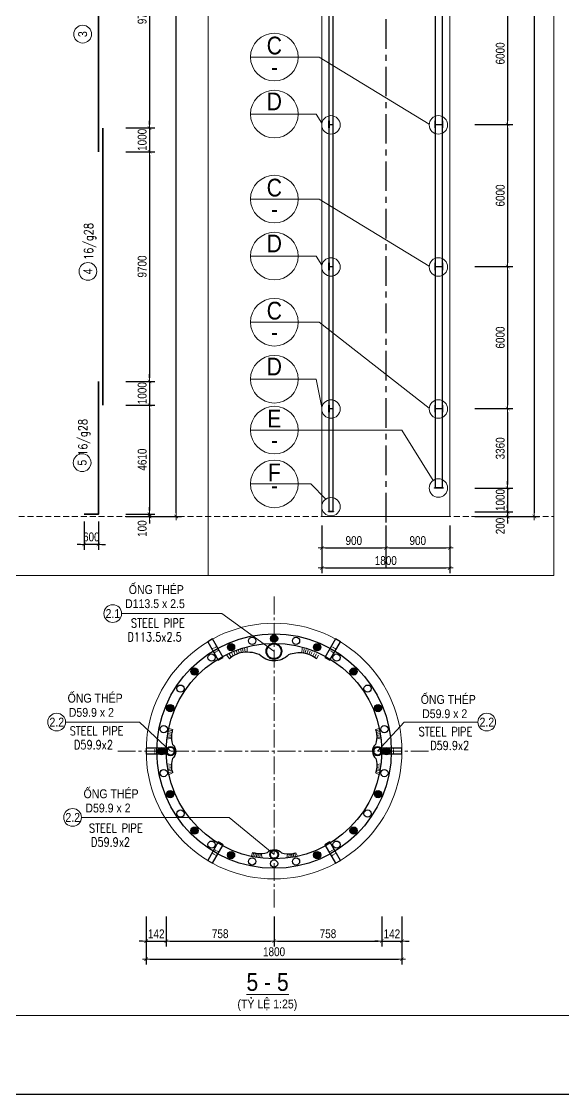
# Model space of a CAD drawing. Header units: millimetres. Extents: x -2123450 to -961021, y -260876 to 649159.
# Drawn here: x -2069606 to -2046718, y 428539 to 473859 of the extents above; entities that cross this region are included whole.
import ezdxf
from ezdxf.enums import TextEntityAlignment as Align

# ---------------------------------------------------------------- set-up
doc = ezdxf.new("R2010")
doc.units = ezdxf.units.MM
doc.header["$LTSCALE"] = 1000
doc.header["$MEASUREMENT"] = 0
doc.header["$PDMODE"] = 66
for name, pattern in [('CENTER', [2, 1.25, -0.25, 0.25, -0.25]), ('CENTER2', [1.125, 0.75, -0.125, 0.125, -0.125]), ('HIDDEN', [0.375, 0.25, -0.125])]:
    doc.linetypes.add(name, pattern=pattern)
doc.layers.get('0').update_dxf_attribs({"linetype": 'CONTINUOUS'})
doc.layers.get('DEFPOINTS').update_dxf_attribs({"linetype": 'CONTINUOUS'})
for name, color, linetype in [('01AXIS', 5, 'CENTER'), ('03BORER', 3, 'CONTINUOUS'), ('05STEEL', 4, 'CONTINUOUS'), ('KCS_BORDER', 3, 'CONTINUOUS'), ('NDC_S_REBAR DES.', 2, 'CONTINUOUS'), ('TEXT', 7, 'CONTINUOUS')]:
    doc.layers.add(name, color=color, linetype=linetype)
for name, color, linetype, lineweight in [('NDC_S_AXIS', 5, 'CENTER2', 15), ('NDC_S_CONTINUOUS', 3, 'CONTINUOUS', 20), ('NDC_S_DIM', 1, 'CONTINUOUS', 9), ('NDC_S_FOUNDATION NAME', 7, 'CONTINUOUS', 20), ('NDC_S_HATCH MATERIAL', 8, 'CONTINUOUS', 13), ('NDC_S_LEADER', 1, 'CONTINUOUS', 9), ('NDC_S_REBAR', 4, 'CONTINUOUS', 35), ('NDC_S_REBAR NO.', 7, 'CONTINUOUS', 20), ('NDC_S_REBAR NO. BOX', 1, 'CONTINUOUS', 9), ('NDC_S_REBAR SECTION', 6, 'CONTINUOUS', 25), ('NDC_S_STIRRUP', 2, 'CONTINUOUS', 25), ('NDC_S_VN TITLE', 6, 'CONTINUOUS', 9)]:
    doc.layers.add(name, color=color, linetype=linetype, lineweight=lineweight)
doc.styles.add('NDC_ARIAL', font='arial.ttf', dxfattribs={"width": 0.8})
doc.styles.add('NDC_ROMANS', font='romans.shx', dxfattribs={"width": 0.8, "bigfont": 'vns.shx'})
doc.styles.get("Standard").update_dxf_attribs({"font": 'romans.shx', "bigfont": 'vns.shx'})
doc.dimstyles.new('NDC_1-150', dxfattribs={"dimscale": 150, "dimtxt": 2.5, "dimasz": 1, "dimexe": 1.5, "dimexo": 0, "dimgap": 0.8, "dimtad": 1, "dimdec": 0, "dimdsep": 46, "dimtxsty": 'NDC_ARIAL', "dimblk": 'DIMMARK', "dimcen": 49999.938995, "dimdle": 1.5, "dimclrd": 1, "dimclre": 1, "dimclrt": 3, "dimadec": 0, "dimazin": 0, "dimtfac": 1, "dimtdec": 0, "dimtix": 1, "dimtmove": 2, "dimatfit": 3, "dimfxl": 1, "dimarcsym": 0})
doc.dimstyles.new('NDC_1-150(25)', dxfattribs={"dimscale": 150, "dimtxt": 2.5, "dimasz": 1, "dimexe": 1.5, "dimexo": 0, "dimgap": 0.8, "dimtad": 1, "dimdec": 0, "dimlfac": 0.166667, "dimdsep": 46, "dimtxsty": 'NDC_ARIAL', "dimblk": 'DIMMARK', "dimcen": 49999.938995, "dimdle": 1.5, "dimclrd": 1, "dimclre": 1, "dimclrt": 3, "dimadec": 0, "dimazin": 0, "dimtfac": 1, "dimtdec": 0, "dimtix": 1, "dimtmove": 2, "dimatfit": 3, "dimfxl": 1, "dimarcsym": 0})

# ---------------------------------------------------------------- blocks, each defined once
blk = doc.blocks.new('*U156')
at = {"layer": 'NDC_S_CONTINUOUS'}
blk.add_circle((0, 0), 5400, dxfattribs=at)
at = {"layer": 'NDC_S_STIRRUP'}
blk.add_circle((0, 0), 4950, dxfattribs=at)
blk.add_circle((0, 0), 4950, dxfattribs=at)
blk = doc.blocks.new('DIMMARK')
at = {"layer": 'NDC_S_DIM', "color": 1}
blk.add_line((-1.5, 0), (1, 0), dxfattribs=at)
at = {"layer": 'NDC_S_DIM', "color": 2, "const_width": 0.15}
blk.add_lwpolyline([(-0.5, -0.5), (0.5, 0.5)], dxfattribs=at)
blk = doc.blocks.new('*D1468')
at = {"layer": 'DEFPOINTS', "color": 0, "transparency": 16777216}
for p in [(-2064340, 436061), (-2063490, 436061), (-2063490, 435019)]:
    blk.add_point(p, dxfattribs=at)
at = {"layer": 'NDC_S_DIM', "color": 1, "lineweight": -2, "transparency": 16777216}
for p, q in [((-2064340, 436061), (-2064340, 434794)), ((-2063490, 436061), (-2063490, 434794)), ((-2064490, 435019), (-2064640, 435019)), ((-2064340, 435019), (-2063490, 435019)), ((-2063340, 435019), (-2063190, 435019))]:
    blk.add_line(p, q, dxfattribs=at)
at = {"layer": 'NDC_S_DIM', "color": 1, "lineweight": -2, "transparency": 16777216, "xscale": 150, "yscale": 150, "zscale": 150}
blk.add_blockref('DIMMARK', (-2064340, 435019), dxfattribs=at)
at = {"layer": 'NDC_S_DIM', "color": 1, "lineweight": -2, "transparency": 16777216, "xscale": 150, "yscale": 150, "zscale": 150, "rotation": 180}
blk.add_blockref('DIMMARK', (-2063490, 435019), dxfattribs=at)
at = {"layer": 'NDC_S_DIM', "color": 3, "transparency": 16777216, "insert": (-2063915, 435327), "char_height": 375, "attachment_point": 5, "style": 'NDC_ARIAL'}
blk.add_mtext('142', dxfattribs=at)
blk = doc.blocks.new('*D1469')
at = {"layer": 'DEFPOINTS', "color": 0, "transparency": 16777216}
for p in [(-2063490, 436061), (-2058940, 436061), (-2058940, 435019)]:
    blk.add_point(p, dxfattribs=at)
at = {"layer": 'NDC_S_DIM', "color": 1, "lineweight": -2, "transparency": 16777216}
for p, q in [((-2063490, 436061), (-2063490, 434794)), ((-2058940, 436061), (-2058940, 434794)), ((-2063340, 435019), (-2059090, 435019))]:
    blk.add_line(p, q, dxfattribs=at)
at = {"layer": 'NDC_S_DIM', "color": 1, "lineweight": -2, "transparency": 16777216, "xscale": 150, "yscale": 150, "zscale": 150, "rotation": 180}
blk.add_blockref('DIMMARK', (-2063490, 435019), dxfattribs=at)
at = {"layer": 'NDC_S_DIM', "color": 1, "lineweight": -2, "transparency": 16777216, "xscale": 150, "yscale": 150, "zscale": 150}
blk.add_blockref('DIMMARK', (-2058940, 435019), dxfattribs=at)
at = {"layer": 'NDC_S_DIM', "color": 3, "transparency": 16777216, "insert": (-2061215, 435330), "char_height": 375, "attachment_point": 5, "style": 'NDC_ARIAL'}
blk.add_mtext('758', dxfattribs=at)
blk = doc.blocks.new('*D1470')
at = {"layer": 'DEFPOINTS', "color": 0, "transparency": 16777216}
for p in [(-2058940, 436061), (-2054390, 436061), (-2054390, 435019)]:
    blk.add_point(p, dxfattribs=at)
at = {"layer": 'NDC_S_DIM', "color": 1, "lineweight": -2, "transparency": 16777216}
for p, q in [((-2058940, 436061), (-2058940, 434794)), ((-2054390, 436061), (-2054390, 434794)), ((-2058790, 435019), (-2054540, 435019))]:
    blk.add_line(p, q, dxfattribs=at)
at = {"layer": 'NDC_S_DIM', "color": 1, "lineweight": -2, "transparency": 16777216, "xscale": 150, "yscale": 150, "zscale": 150, "rotation": 180}
blk.add_blockref('DIMMARK', (-2058940, 435019), dxfattribs=at)
at = {"layer": 'NDC_S_DIM', "color": 1, "lineweight": -2, "transparency": 16777216, "xscale": 150, "yscale": 150, "zscale": 150}
blk.add_blockref('DIMMARK', (-2054390, 435019), dxfattribs=at)
at = {"layer": 'NDC_S_DIM', "color": 3, "transparency": 16777216, "insert": (-2056665, 435330), "char_height": 375, "attachment_point": 5, "style": 'NDC_ARIAL'}
blk.add_mtext('758', dxfattribs=at)
blk = doc.blocks.new('*D1471')
at = {"layer": 'DEFPOINTS', "color": 0, "transparency": 16777216}
for p in [(-2054390, 436061), (-2053540, 436061), (-2053540, 435019)]:
    blk.add_point(p, dxfattribs=at)
at = {"layer": 'NDC_S_DIM', "color": 1, "lineweight": -2, "transparency": 16777216}
for p, q in [((-2054390, 436061), (-2054390, 434794)), ((-2053540, 436061), (-2053540, 434794)), ((-2054540, 435019), (-2054690, 435019)), ((-2054390, 435019), (-2053540, 435019)), ((-2053390, 435019), (-2053240, 435019))]:
    blk.add_line(p, q, dxfattribs=at)
at = {"layer": 'NDC_S_DIM', "color": 1, "lineweight": -2, "transparency": 16777216, "xscale": 150, "yscale": 150, "zscale": 150}
blk.add_blockref('DIMMARK', (-2054390, 435019), dxfattribs=at)
at = {"layer": 'NDC_S_DIM', "color": 1, "lineweight": -2, "transparency": 16777216, "xscale": 150, "yscale": 150, "zscale": 150, "rotation": 180}
blk.add_blockref('DIMMARK', (-2053540, 435019), dxfattribs=at)
at = {"layer": 'NDC_S_DIM', "color": 3, "transparency": 16777216, "insert": (-2053965, 435327), "char_height": 375, "attachment_point": 5, "style": 'NDC_ARIAL'}
blk.add_mtext('142', dxfattribs=at)
blk = doc.blocks.new('*D1472')
at = {"layer": 'DEFPOINTS', "color": 0, "transparency": 16777216}
for p in [(-2064340, 436061), (-2053540, 436061), (-2053540, 434256)]:
    blk.add_point(p, dxfattribs=at)
at = {"layer": 'NDC_S_DIM', "color": 1, "lineweight": -2, "transparency": 16777216}
for p, q in [((-2064340, 436061), (-2064340, 434031)), ((-2053540, 436061), (-2053540, 434031)), ((-2064190, 434256), (-2053690, 434256))]:
    blk.add_line(p, q, dxfattribs=at)
at = {"layer": 'NDC_S_DIM', "color": 1, "lineweight": -2, "transparency": 16777216, "xscale": 150, "yscale": 150, "zscale": 150, "rotation": 180}
blk.add_blockref('DIMMARK', (-2064340, 434256), dxfattribs=at)
at = {"layer": 'NDC_S_DIM', "color": 1, "lineweight": -2, "transparency": 16777216, "xscale": 150, "yscale": 150, "zscale": 150}
blk.add_blockref('DIMMARK', (-2053540, 434256), dxfattribs=at)
at = {"layer": 'NDC_S_DIM', "color": 3, "transparency": 16777216, "insert": (-2058940, 434568), "char_height": 375, "attachment_point": 5, "style": 'NDC_ARIAL'}
blk.add_mtext('1800', dxfattribs=at)
blk = doc.blocks.new('ưeqwewe')
at = {"layer": '05STEEL', "color": 4}
blk.add_lwpolyline([(-1487886, 328815, 0.123663), (-1487656, 329371, 0.128024), (-1487741, 330000, -0.427682), (-1487741, 331236, 0.132008), (-1487681, 332031, 0.107548), (-1487939, 332493, 0.020618)], format="xyb", dxfattribs=at)
at = {"layer": 'NDC_S_HATCH MATERIAL'}
for p, q in [((-1487939, 332493), (-1487786, 332607)), ((-1487876, 332415), (-1487730, 332504)), ((-1487819, 332333), (-1487678, 332403)), ((-1487769, 332246), (-1487633, 332308)), ((-1487726, 332154), (-1487593, 332217)), ((-1487693, 332068), (-1487554, 332124)), ((-1487674, 331991), (-1487518, 332029)), ((-1487664, 331916), (-1487489, 331949)), ((-1487657, 331833), (-1487462, 331869)), ((-1487654, 331745), (-1487426, 331751)), ((-1487741, 329068), (-1487599, 329006)), ((-1487710, 329148), (-1487564, 329088)), ((-1487685, 329232), (-1487531, 329173)), ((-1487665, 329316), (-1487499, 329257)), ((-1487656, 329371), (-1487472, 329337)), ((-1487650, 329436), (-1487444, 329424)), ((-1487886, 328815), (-1487729, 328733)), ((-1487831, 328896), (-1487683, 328823)), ((-1487784, 328977), (-1487641, 328910))]:
    blk.add_line(p, q, dxfattribs=at)
at = {"layer": 'NDC_S_REBAR'}
for radius in [330, 315]:
    blk.add_circle((-1487594, 330618), radius, dxfattribs=at)
blk = doc.blocks.new('HAN DAI')
at = {"layer": '05STEEL', "color": 4}
blk.add_lwpolyline([(-307567, 288279, 0.02201), (-307612, 288076, 0.102878), (-307569, 287644, -0.455013), (-307575, 287047, 0.096416), (-307610, 286589, -0.01258), (-307567, 286440, 0.020618)], format="xyb", dxfattribs=at)
at = {"layer": 'NDC_S_HATCH MATERIAL'}
for p, q in [((-307583, 288217), (-307732, 288254)), ((-307567, 288279), (-307718, 288316)), ((-307616, 287903), (-307800, 287868)), ((-307618, 287953), (-307788, 287955)), ((-307617, 288015), (-307775, 288042)), ((-307612, 288073), (-307762, 288110)), ((-307597, 288152), (-307747, 288189)), ((-307616, 286791), (-307797, 286822)), ((-307618, 286730), (-307784, 286735)), ((-307616, 286670), (-307768, 286643)), ((-307612, 286608), (-307759, 286591)), ((-307598, 286552), (-307745, 286521)), ((-307579, 286488), (-307730, 286453)), ((-307567, 286440), (-307710, 286372))]:
    blk.add_line(p, q, dxfattribs=at)
blk = doc.blocks.new('qưeqeqew')
at = {"layer": 'NDC_S_REBAR'}
for radius in [180, 168]:
    blk.add_circle((180, 0), radius, dxfattribs=at)
at = {"layer": 'NDC_S_DIM'}
blk.add_blockref('HAN DAI', (307832, -287360), dxfattribs=at)
blk = doc.blocks.new('*U155')
at = {"layer": 'NDC_S_CONTINUOUS'}
blk.add_circle((0, 0), 5400, dxfattribs=at)
at = {"layer": 'NDC_S_STIRRUP'}
for radius in [4950, 4550]:
    blk.add_circle((0, 0), radius, dxfattribs=at)
blk = doc.blocks.new('MC7')
at = {"layer": '03BORER'}
blk.add_lwpolyline([(-277807, 378710), (-275557, 378710), (-275557, 379310), (-277807, 379310)], close=True, dxfattribs=at)
at = {"layer": 'NDC_S_HATCH MATERIAL', "linetype": 'HIDDEN', "ltscale": 0.5}
for p, q in [((-276907, 378710), (-276907, 379310)), ((-276457, 378710), (-276457, 379310))]:
    blk.add_line(p, q, dxfattribs=at)
blk = doc.blocks.new('*U207')
at = {"layer": 'NDC_S_DIM', "xscale": 0.4, "yscale": 0.4, "zscale": 0.4}
blk.add_blockref('MC7', (110673, -151604), dxfattribs=at)
blk = doc.blocks.new('*U1393')
at = {"color": 0, "linetype": 'ByBlock', "lineweight": -2, "transparency": 16777216}
blk.add_blockref('*U207', (0, 0), dxfattribs=at)
blk = doc.blocks.new('*U1394')
at = {"layer": '03BORER', "color": 0, "linetype": 'ByBlock', "lineweight": -2, "transparency": 16777216}
for p, rotation in [((-1445695, 356744), 299.9999999999999), ((-1440745, 356744), 239.9999999999999), ((-1438270, 352458), 180), ((-1445695, 348171), 59.99999999999999), ((-1440745, 348171), 120)]:
    blk.add_blockref('*U1393', p, dxfattribs=dict(at, rotation=rotation))
blk.add_blockref('*U1393', (-1448170, 352458), dxfattribs=at)
blk = doc.blocks.new('21231')
at = {"layer": 'NDC_S_REBAR SECTION'}
h = blk.add_hatch(color=256, dxfattribs=at)
h.dxf.hatch_style = 1
edge = h.paths.add_edge_path()
edge.add_arc((-522, -406), 153, 0, 360)
blk.add_circle((-522, -406), 153, dxfattribs=at)
blk = doc.blocks.new('*U209')
at = {"color": 1}
blk.add_blockref('21231', (522, 406), dxfattribs=at)
blk = doc.blocks.new('*U1395')
at = {"color": 0, "linetype": 'ByBlock', "lineweight": -2, "transparency": 16777216, "rotation": 180}
blk.add_blockref('*U209', (0, 0), dxfattribs=at)
blk = doc.blocks.new('*U1396')
at = {"layer": '03BORER', "color": 0, "linetype": 'ByBlock', "lineweight": -2, "transparency": 16777216}
blk.add_blockref('*U1395', (-1443220, 376956), dxfattribs=at)
for p, rotation in [((-1445038, 376594), 22.5), ((-1441402, 376594), 337.4999999999999), ((-1446579, 375565), 45.00000000000001), ((-1439861, 375565), 315), ((-1447608, 374024), 67.5), ((-1438831, 374024), 292.4999999999999), ((-1447970, 372206), 90), ((-1438470, 372206), 270), ((-1447608, 370388), 112.5), ((-1438831, 370388), 247.5), ((-1446579, 368847), 135), ((-1439861, 368847), 225), ((-1445038, 367817), 157.5), ((-1441402, 367817), 202.4999999999999), ((-1443220, 367456), 180)]:
    blk.add_blockref('*U1395', p, dxfattribs=dict(at, rotation=rotation))
blk = doc.blocks.new('*U210')
at = {"layer": 'NDC_S_REBAR SECTION'}
blk.add_circle((0, 0), 153, dxfattribs=at)
blk = doc.blocks.new('*U1397')
at = {"color": 0, "linetype": 'ByBlock', "lineweight": -2, "transparency": 16777216, "rotation": 89.9999999999999}
blk.add_blockref('*U210', (0, 0), dxfattribs=at)
blk = doc.blocks.new('*U1398')
at = {"layer": '03BORER', "color": 0, "linetype": 'ByBlock', "lineweight": -2, "transparency": 16777216}
blk.add_blockref('*U1397', (-1443220, 376956), dxfattribs=at)
for p, rotation in [((-1445038, 376594), 22.5), ((-1444147, 376865), 11.25000000000001), ((-1442293, 376865), 348.75), ((-1441402, 376594), 337.4999999999999), ((-1445859, 376155), 33.75), ((-1440581, 376155), 326.25), ((-1446579, 375565), 45.00000000000001), ((-1439861, 375565), 315), ((-1447169, 374845), 56.25000000000001), ((-1439270, 374845), 303.75), ((-1447608, 374024), 67.5), ((-1438831, 374024), 292.4999999999999), ((-1447879, 373133), 78.74999999999999), ((-1438561, 373133), 281.25), ((-1447970, 372206), 90), ((-1438470, 372206), 270), ((-1447879, 371279), 101.25), ((-1438561, 371279), 258.75), ((-1447608, 370388), 112.5), ((-1438831, 370388), 247.5), ((-1447169, 369567), 123.75), ((-1439270, 369567), 236.2499999999999), ((-1446579, 368847), 135), ((-1439861, 368847), 225), ((-1445859, 368256), 146.25), ((-1440581, 368256), 213.75), ((-1445038, 367817), 157.5), ((-1441402, 367817), 202.4999999999999), ((-1444147, 367547), 168.75), ((-1443220, 367456), 180), ((-1442293, 367547), 191.25)]:
    blk.add_blockref('*U1397', p, dxfattribs=dict(at, rotation=rotation))
blk = doc.blocks.new('detail_201409111408')
at = {"layer": '03BORER'}
blk.add_line((-25, 0), (25, 0), dxfattribs=at)
for points in [[(-26.9, -24.9), (-25, -24.9), (-25, 24.9), (-26.9, 24.9)], [(26.9, -24.9), (25, -24.9), (25, 24.9), (26.9, 24.9)]]:
    blk.add_lwpolyline(points, close=True, dxfattribs=at)
blk = doc.blocks.new('*U204')
at = {"layer": 'KCS_BORDER', "xscale": 6, "yscale": 6, "zscale": 6}
blk.add_blockref('detail_201409111408', (0, 0), dxfattribs=at)
blk = doc.blocks.new('detail_201409111407')
at = {"layer": 'KCS_BORDER'}
blk.add_line((-12.5, 0), (12.5, 0), dxfattribs=at)
for points in [[(-14.4, -24.9), (-12.5, -24.9), (-12.5, 24.9), (-14.4, 24.9)], [(14.4, -24.9), (12.5, -24.9), (12.5, 24.9), (14.4, 24.9)]]:
    blk.add_lwpolyline(points, close=True, dxfattribs=at)
blk = doc.blocks.new('*U205')
at = {"layer": 'KCS_BORDER', "xscale": 6, "yscale": 6, "zscale": 6}
blk.add_blockref('detail_201409111407', (0, 0), dxfattribs=at)
blk = doc.blocks.new('*D1775')
at = {"layer": 'DEFPOINTS', "color": 0, "transparency": 16777216}
for p in [(-2050459, 475510), (-2050459, 469510), (-2049078, 469510)]:
    blk.add_point(p, dxfattribs=at)
at = {"layer": 'NDC_S_DIM', "color": 1, "lineweight": -2, "transparency": 16777216}
for p, q in [((-2050459, 475510), (-2048853, 475510)), ((-2049078, 475360), (-2049078, 469660)), ((-2050459, 469510), (-2048853, 469510))]:
    blk.add_line(p, q, dxfattribs=at)
at = {"layer": 'NDC_S_DIM', "color": 1, "lineweight": -2, "transparency": 16777216, "xscale": 150, "yscale": 150, "zscale": 150}
for p, rotation in [((-2049078, 475510), 90), ((-2049078, 469510), 270)]:
    blk.add_blockref('DIMMARK', p, dxfattribs=dict(at, rotation=rotation))
at = {"layer": 'NDC_S_DIM', "color": 3, "transparency": 16777216, "insert": (-2049389, 472510), "char_height": 375, "attachment_point": 5, "rotation": 90, "style": 'NDC_ARIAL'}
blk.add_mtext('6000', dxfattribs=at)
blk = doc.blocks.new('*D1776')
at = {"layer": 'DEFPOINTS', "color": 0, "transparency": 16777216}
for p in [(-2050459, 454150), (-2050459, 453150), (-2049078, 453150)]:
    blk.add_point(p, dxfattribs=at)
at = {"layer": 'NDC_S_DIM', "color": 1, "lineweight": -2, "transparency": 16777216}
for p, q in [((-2050459, 454150), (-2048853, 454150)), ((-2049078, 454300), (-2049078, 454450)), ((-2049078, 454150), (-2049078, 453150)), ((-2050459, 453150), (-2048853, 453150)), ((-2049078, 453000), (-2049078, 452850))]:
    blk.add_line(p, q, dxfattribs=at)
at = {"layer": 'NDC_S_DIM', "color": 1, "lineweight": -2, "transparency": 16777216, "xscale": 150, "yscale": 150, "zscale": 150}
for p, rotation in [((-2049078, 454150), 270), ((-2049078, 453150), 90)]:
    blk.add_blockref('DIMMARK', p, dxfattribs=dict(at, rotation=rotation))
at = {"layer": 'NDC_S_DIM', "color": 3, "transparency": 16777216, "insert": (-2049389, 453650), "char_height": 375, "attachment_point": 5, "rotation": 90, "style": 'NDC_ARIAL'}
blk.add_mtext('1000', dxfattribs=at)
blk = doc.blocks.new('*D1777')
at = {"layer": 'DEFPOINTS', "color": 0, "transparency": 16777216}
for p in [(-2050459, 453150), (-2050459, 452950), (-2049078, 452950)]:
    blk.add_point(p, dxfattribs=at)
at = {"layer": 'NDC_S_DIM', "color": 1, "lineweight": -2, "transparency": 16777216}
for p, q in [((-2049078, 453300), (-2049078, 453450)), ((-2050459, 453150), (-2048853, 453150)), ((-2050459, 452950), (-2048853, 452950)), ((-2049078, 453150), (-2049078, 452950)), ((-2049078, 452800), (-2049078, 452650))]:
    blk.add_line(p, q, dxfattribs=at)
at = {"layer": 'NDC_S_DIM', "color": 1, "lineweight": -2, "transparency": 16777216, "xscale": 150, "yscale": 150, "zscale": 150}
for p, rotation in [((-2049078, 453150), 270), ((-2049078, 452950), 90)]:
    blk.add_blockref('DIMMARK', p, dxfattribs=dict(at, rotation=rotation))
at = {"layer": 'NDC_S_DIM', "color": 3, "transparency": 16777216, "insert": (-2049389, 452550), "char_height": 375, "attachment_point": 5, "rotation": 90, "style": 'NDC_ARIAL'}
blk.add_mtext('200', dxfattribs=at)
blk = doc.blocks.new('*D1778')
at = {"layer": 'DEFPOINTS', "color": 0, "transparency": 16777216}
for p in [(-2050459, 505950), (-2050459, 452950), (-2047953, 452950)]:
    blk.add_point(p, dxfattribs=at)
at = {"layer": 'NDC_S_DIM', "color": 1, "lineweight": -2, "transparency": 16777216}
for p, q in [((-2050459, 505950), (-2047728, 505950)), ((-2047953, 505800), (-2047953, 453100)), ((-2050459, 452950), (-2047728, 452950))]:
    blk.add_line(p, q, dxfattribs=at)
at = {"layer": 'NDC_S_DIM', "color": 1, "lineweight": -2, "transparency": 16777216, "xscale": 150, "yscale": 150, "zscale": 150}
for p, rotation in [((-2047953, 505950), 90), ((-2047953, 452950), 270)]:
    blk.add_blockref('DIMMARK', p, dxfattribs=dict(at, rotation=rotation))
at = {"layer": 'NDC_S_DIM', "color": 3, "transparency": 16777216, "insert": (-2048265, 479450), "char_height": 375, "attachment_point": 5, "rotation": 90, "style": 'NDC_ARIAL'}
blk.add_mtext('53000', dxfattribs=at)
blk = doc.blocks.new('*D1782')
at = {"layer": 'DEFPOINTS', "color": 0, "transparency": 16777216}
for p in [(-2065206, 479060), (-2065206, 469360), (-2064198, 469360)]:
    blk.add_point(p, dxfattribs=at)
at = {"layer": 'NDC_S_DIM', "color": 1, "lineweight": -2, "transparency": 16777216}
for p, q in [((-2065206, 479060), (-2063973, 479060)), ((-2064198, 478910), (-2064198, 469510)), ((-2065206, 469360), (-2063973, 469360))]:
    blk.add_line(p, q, dxfattribs=at)
at = {"layer": 'NDC_S_DIM', "color": 1, "lineweight": -2, "transparency": 16777216, "xscale": 150, "yscale": 150, "zscale": 150}
for p, rotation in [((-2064198, 479060), 90), ((-2064198, 469360), 270)]:
    blk.add_blockref('DIMMARK', p, dxfattribs=dict(at, rotation=rotation))
at = {"layer": 'NDC_S_DIM', "color": 3, "transparency": 16777216, "insert": (-2064509, 474210), "char_height": 375, "attachment_point": 5, "rotation": 90, "style": 'NDC_ARIAL'}
blk.add_mtext('9700', dxfattribs=at)
blk = doc.blocks.new('*D1783')
at = {"layer": 'DEFPOINTS', "color": 0, "transparency": 16777216}
for p in [(-2065206, 469360), (-2065206, 468360), (-2064198, 468360)]:
    blk.add_point(p, dxfattribs=at)
at = {"layer": 'NDC_S_DIM', "color": 1, "lineweight": -2, "transparency": 16777216}
for p, q in [((-2064198, 469510), (-2064198, 469660)), ((-2065206, 469360), (-2063973, 469360)), ((-2064198, 469360), (-2064198, 468360)), ((-2065206, 468360), (-2063973, 468360)), ((-2064198, 468210), (-2064198, 468060))]:
    blk.add_line(p, q, dxfattribs=at)
at = {"layer": 'NDC_S_DIM', "color": 1, "lineweight": -2, "transparency": 16777216, "xscale": 150, "yscale": 150, "zscale": 150}
for p, rotation in [((-2064198, 469360), 270), ((-2064198, 468360), 90)]:
    blk.add_blockref('DIMMARK', p, dxfattribs=dict(at, rotation=rotation))
at = {"layer": 'NDC_S_DIM', "color": 3, "transparency": 16777216, "insert": (-2064509, 468860), "char_height": 375, "attachment_point": 5, "rotation": 90, "style": 'NDC_ARIAL'}
blk.add_mtext('1000', dxfattribs=at)
blk = doc.blocks.new('*D1784')
at = {"layer": 'DEFPOINTS', "color": 0, "transparency": 16777216}
for p in [(-2065206, 468360), (-2065206, 458660), (-2064198, 458660)]:
    blk.add_point(p, dxfattribs=at)
at = {"layer": 'NDC_S_DIM', "color": 1, "lineweight": -2, "transparency": 16777216}
for p, q in [((-2065206, 468360), (-2063973, 468360)), ((-2064198, 468210), (-2064198, 458810)), ((-2065206, 458660), (-2063973, 458660))]:
    blk.add_line(p, q, dxfattribs=at)
at = {"layer": 'NDC_S_DIM', "color": 1, "lineweight": -2, "transparency": 16777216, "xscale": 150, "yscale": 150, "zscale": 150}
for p, rotation in [((-2064198, 468360), 90), ((-2064198, 458660), 270)]:
    blk.add_blockref('DIMMARK', p, dxfattribs=dict(at, rotation=rotation))
at = {"layer": 'NDC_S_DIM', "color": 3, "transparency": 16777216, "insert": (-2064509, 463510), "char_height": 375, "attachment_point": 5, "rotation": 90, "style": 'NDC_ARIAL'}
blk.add_mtext('9700', dxfattribs=at)
blk = doc.blocks.new('*D1785')
at = {"layer": 'DEFPOINTS', "color": 0, "transparency": 16777216}
for p in [(-2065206, 453050), (-2065206, 452950), (-2064198, 452950)]:
    blk.add_point(p, dxfattribs=at)
at = {"layer": 'NDC_S_DIM', "color": 1, "lineweight": -2, "transparency": 16777216}
for p, q in [((-2064198, 453200), (-2064198, 453350)), ((-2065206, 453050), (-2063973, 453050)), ((-2065206, 452950), (-2063973, 452950)), ((-2064198, 453050), (-2064198, 452950)), ((-2064198, 452800), (-2064198, 452650))]:
    blk.add_line(p, q, dxfattribs=at)
at = {"layer": 'NDC_S_DIM', "color": 1, "lineweight": -2, "transparency": 16777216, "xscale": 150, "yscale": 150, "zscale": 150}
for p, rotation in [((-2064198, 453050), 270), ((-2064198, 452950), 90)]:
    blk.add_blockref('DIMMARK', p, dxfattribs=dict(at, rotation=rotation))
at = {"layer": 'NDC_S_DIM', "color": 3, "transparency": 16777216, "insert": (-2064509, 452441), "char_height": 375, "attachment_point": 5, "rotation": 90, "style": 'NDC_ARIAL'}
blk.add_mtext('100', dxfattribs=at)
blk = doc.blocks.new('*D1786')
at = {"layer": 'DEFPOINTS', "color": 0, "transparency": 16777216}
for p in [(-2065206, 505950), (-2063073, 505950), (-2065206, 452950)]:
    blk.add_point(p, dxfattribs=at)
at = {"layer": 'NDC_S_DIM', "color": 1, "lineweight": -2, "transparency": 16777216}
for p, q in [((-2065206, 505950), (-2062848, 505950)), ((-2063073, 453100), (-2063073, 505800)), ((-2065206, 452950), (-2062848, 452950))]:
    blk.add_line(p, q, dxfattribs=at)
at = {"layer": 'NDC_S_DIM', "color": 1, "lineweight": -2, "transparency": 16777216, "xscale": 150, "yscale": 150, "zscale": 150}
for p, rotation in [((-2063073, 505950), 90), ((-2063073, 452950), 270)]:
    blk.add_blockref('DIMMARK', p, dxfattribs=dict(at, rotation=rotation))
at = {"layer": 'NDC_S_DIM', "color": 3, "transparency": 16777216, "insert": (-2063384, 479450), "char_height": 375, "attachment_point": 5, "rotation": 90, "style": 'NDC_ARIAL'}
blk.add_mtext('53000', dxfattribs=at)
blk = doc.blocks.new('*D1787')
at = {"layer": 'DEFPOINTS', "color": 0, "transparency": 16777216}
for p in [(-2050459, 469510), (-2050459, 463510), (-2049078, 463510)]:
    blk.add_point(p, dxfattribs=at)
at = {"layer": 'NDC_S_DIM', "color": 1, "lineweight": -2, "transparency": 16777216}
for p, q in [((-2050459, 469510), (-2048853, 469510)), ((-2049078, 469360), (-2049078, 463660)), ((-2050459, 463510), (-2048853, 463510))]:
    blk.add_line(p, q, dxfattribs=at)
at = {"layer": 'NDC_S_DIM', "color": 1, "lineweight": -2, "transparency": 16777216, "xscale": 150, "yscale": 150, "zscale": 150}
for p, rotation in [((-2049078, 469510), 90), ((-2049078, 463510), 270)]:
    blk.add_blockref('DIMMARK', p, dxfattribs=dict(at, rotation=rotation))
at = {"layer": 'NDC_S_DIM', "color": 3, "transparency": 16777216, "insert": (-2049389, 466510), "char_height": 375, "attachment_point": 5, "rotation": 90, "style": 'NDC_ARIAL'}
blk.add_mtext('6000', dxfattribs=at)
blk = doc.blocks.new('*D1795')
at = {"layer": 'DEFPOINTS', "color": 0, "transparency": 16777216}
for p in [(-2056923, 452576), (-2054223, 452576), (-2054223, 451622)]:
    blk.add_point(p, dxfattribs=at)
at = {"layer": 'NDC_S_DIM', "color": 1, "lineweight": -2, "transparency": 16777216}
for p, q in [((-2056923, 452576), (-2056923, 451397)), ((-2054223, 452576), (-2054223, 451397)), ((-2056773, 451622), (-2054373, 451622))]:
    blk.add_line(p, q, dxfattribs=at)
at = {"layer": 'NDC_S_DIM', "color": 1, "lineweight": -2, "transparency": 16777216, "xscale": 150, "yscale": 150, "zscale": 150, "rotation": 180}
blk.add_blockref('DIMMARK', (-2056923, 451622), dxfattribs=at)
at = {"layer": 'NDC_S_DIM', "color": 1, "lineweight": -2, "transparency": 16777216, "xscale": 150, "yscale": 150, "zscale": 150}
blk.add_blockref('DIMMARK', (-2054223, 451622), dxfattribs=at)
at = {"layer": 'NDC_S_DIM', "color": 3, "transparency": 16777216, "insert": (-2055573, 451933), "char_height": 375, "attachment_point": 5, "style": 'NDC_ARIAL'}
blk.add_mtext('900', dxfattribs=at)
blk = doc.blocks.new('*D1796')
at = {"layer": 'DEFPOINTS', "color": 0, "transparency": 16777216}
for p in [(-2054223, 452576), (-2051523, 452576), (-2051523, 451622)]:
    blk.add_point(p, dxfattribs=at)
at = {"layer": 'NDC_S_DIM', "color": 1, "lineweight": -2, "transparency": 16777216}
for p, q in [((-2054223, 452576), (-2054223, 451397)), ((-2051523, 452576), (-2051523, 451397)), ((-2054073, 451622), (-2051673, 451622))]:
    blk.add_line(p, q, dxfattribs=at)
at = {"layer": 'NDC_S_DIM', "color": 1, "lineweight": -2, "transparency": 16777216, "xscale": 150, "yscale": 150, "zscale": 150, "rotation": 180}
blk.add_blockref('DIMMARK', (-2054223, 451622), dxfattribs=at)
at = {"layer": 'NDC_S_DIM', "color": 1, "lineweight": -2, "transparency": 16777216, "xscale": 150, "yscale": 150, "zscale": 150}
blk.add_blockref('DIMMARK', (-2051523, 451622), dxfattribs=at)
at = {"layer": 'NDC_S_DIM', "color": 3, "transparency": 16777216, "insert": (-2052873, 451933), "char_height": 375, "attachment_point": 5, "style": 'NDC_ARIAL'}
blk.add_mtext('900', dxfattribs=at)
blk = doc.blocks.new('*D1797')
at = {"layer": 'DEFPOINTS', "color": 0, "transparency": 16777216}
for p in [(-2056923, 452576), (-2051523, 452576), (-2051523, 450778)]:
    blk.add_point(p, dxfattribs=at)
at = {"layer": 'NDC_S_DIM', "color": 1, "lineweight": -2, "transparency": 16777216}
for p, q in [((-2056923, 452576), (-2056923, 450553)), ((-2051523, 452576), (-2051523, 450553)), ((-2056773, 450778), (-2051673, 450778))]:
    blk.add_line(p, q, dxfattribs=at)
at = {"layer": 'NDC_S_DIM', "color": 1, "lineweight": -2, "transparency": 16777216, "xscale": 150, "yscale": 150, "zscale": 150, "rotation": 180}
blk.add_blockref('DIMMARK', (-2056923, 450778), dxfattribs=at)
at = {"layer": 'NDC_S_DIM', "color": 1, "lineweight": -2, "transparency": 16777216, "xscale": 150, "yscale": 150, "zscale": 150}
blk.add_blockref('DIMMARK', (-2051523, 450778), dxfattribs=at)
at = {"layer": 'NDC_S_DIM', "color": 3, "transparency": 16777216, "insert": (-2054223, 451089), "char_height": 375, "attachment_point": 5, "style": 'NDC_ARIAL'}
blk.add_mtext('1800', dxfattribs=at)
blk = doc.blocks.new('*D1798')
at = {"layer": 'DEFPOINTS', "color": 0, "transparency": 16777216}
for p in [(-2066957, 452742), (-2066357, 452742), (-2066957, 451776)]:
    blk.add_point(p, dxfattribs=at)
at = {"layer": 'NDC_S_DIM', "color": 1, "lineweight": -2, "transparency": 16777216}
for p, q in [((-2066957, 452742), (-2066957, 451551)), ((-2066357, 452742), (-2066357, 451551)), ((-2067107, 451776), (-2067257, 451776)), ((-2066357, 451776), (-2066957, 451776)), ((-2066207, 451776), (-2066057, 451776))]:
    blk.add_line(p, q, dxfattribs=at)
at = {"layer": 'NDC_S_DIM', "color": 1, "lineweight": -2, "transparency": 16777216, "xscale": 150, "yscale": 150, "zscale": 150}
blk.add_blockref('DIMMARK', (-2066957, 451776), dxfattribs=at)
at = {"layer": 'NDC_S_DIM', "color": 1, "lineweight": -2, "transparency": 16777216, "xscale": 150, "yscale": 150, "zscale": 150, "rotation": 180}
blk.add_blockref('DIMMARK', (-2066357, 451776), dxfattribs=at)
at = {"layer": 'NDC_S_DIM', "color": 3, "transparency": 16777216, "insert": (-2066657, 452087), "char_height": 375, "attachment_point": 5, "style": 'NDC_ARIAL'}
blk.add_mtext('600', dxfattribs=at)
blk = doc.blocks.new('*D1800')
at = {"layer": 'DEFPOINTS', "color": 0, "transparency": 16777216}
for p in [(-2050459, 463510), (-2050459, 457510), (-2049078, 457510)]:
    blk.add_point(p, dxfattribs=at)
at = {"layer": 'NDC_S_DIM', "color": 1, "lineweight": -2, "transparency": 16777216}
for p, q in [((-2050459, 463510), (-2048853, 463510)), ((-2049078, 463360), (-2049078, 457660)), ((-2050459, 457510), (-2048853, 457510))]:
    blk.add_line(p, q, dxfattribs=at)
at = {"layer": 'NDC_S_DIM', "color": 1, "lineweight": -2, "transparency": 16777216, "xscale": 150, "yscale": 150, "zscale": 150}
for p, rotation in [((-2049078, 463510), 90), ((-2049078, 457510), 270)]:
    blk.add_blockref('DIMMARK', p, dxfattribs=dict(at, rotation=rotation))
at = {"layer": 'NDC_S_DIM', "color": 3, "transparency": 16777216, "insert": (-2049389, 460510), "char_height": 375, "attachment_point": 5, "rotation": 90, "style": 'NDC_ARIAL'}
blk.add_mtext('6000', dxfattribs=at)
blk = doc.blocks.new('*D1801')
at = {"layer": 'DEFPOINTS', "color": 0, "transparency": 16777216}
for p in [(-2065206, 458660), (-2065206, 457660), (-2064198, 457660)]:
    blk.add_point(p, dxfattribs=at)
at = {"layer": 'NDC_S_DIM', "color": 1, "lineweight": -2, "transparency": 16777216}
for p, q in [((-2065206, 458660), (-2063973, 458660)), ((-2064198, 458810), (-2064198, 458960)), ((-2064198, 458660), (-2064198, 457660)), ((-2065206, 457660), (-2063973, 457660)), ((-2064198, 457510), (-2064198, 457360))]:
    blk.add_line(p, q, dxfattribs=at)
at = {"layer": 'NDC_S_DIM', "color": 1, "lineweight": -2, "transparency": 16777216, "xscale": 150, "yscale": 150, "zscale": 150}
for p, rotation in [((-2064198, 458660), 270), ((-2064198, 457660), 90)]:
    blk.add_blockref('DIMMARK', p, dxfattribs=dict(at, rotation=rotation))
at = {"layer": 'NDC_S_DIM', "color": 3, "transparency": 16777216, "insert": (-2064509, 458160), "char_height": 375, "attachment_point": 5, "rotation": 90, "style": 'NDC_ARIAL'}
blk.add_mtext('1000', dxfattribs=at)
blk = doc.blocks.new('*D1802')
at = {"layer": 'DEFPOINTS', "color": 0, "transparency": 16777216}
for p in [(-2065206, 457660), (-2065206, 453050), (-2064198, 453050)]:
    blk.add_point(p, dxfattribs=at)
at = {"layer": 'NDC_S_DIM', "color": 1, "lineweight": -2, "transparency": 16777216}
for p, q in [((-2065206, 457660), (-2063973, 457660)), ((-2064198, 457510), (-2064198, 453200)), ((-2065206, 453050), (-2063973, 453050))]:
    blk.add_line(p, q, dxfattribs=at)
at = {"layer": 'NDC_S_DIM', "color": 1, "lineweight": -2, "transparency": 16777216, "xscale": 150, "yscale": 150, "zscale": 150}
for p, rotation in [((-2064198, 457660), 90), ((-2064198, 453050), 270)]:
    blk.add_blockref('DIMMARK', p, dxfattribs=dict(at, rotation=rotation))
at = {"layer": 'NDC_S_DIM', "color": 3, "transparency": 16777216, "insert": (-2064509, 455355), "char_height": 375, "attachment_point": 5, "rotation": 90, "style": 'NDC_ARIAL'}
blk.add_mtext('4610', dxfattribs=at)
blk = doc.blocks.new('*D1815')
at = {"layer": 'DEFPOINTS', "color": 0, "transparency": 16777216}
for p in [(-2050459, 457510), (-2050459, 454150), (-2049078, 454150)]:
    blk.add_point(p, dxfattribs=at)
at = {"layer": 'NDC_S_DIM', "color": 1, "lineweight": -2, "transparency": 16777216}
for p, q in [((-2050459, 457510), (-2048853, 457510)), ((-2049078, 457360), (-2049078, 454300)), ((-2050459, 454150), (-2048853, 454150))]:
    blk.add_line(p, q, dxfattribs=at)
at = {"layer": 'NDC_S_DIM', "color": 1, "lineweight": -2, "transparency": 16777216, "xscale": 150, "yscale": 150, "zscale": 150}
for p, rotation in [((-2049078, 457510), 90), ((-2049078, 454150), 270)]:
    blk.add_blockref('DIMMARK', p, dxfattribs=dict(at, rotation=rotation))
at = {"layer": 'NDC_S_DIM', "color": 3, "transparency": 16777216, "insert": (-2049390, 455830), "char_height": 375, "attachment_point": 5, "rotation": 90, "style": 'NDC_ARIAL'}
blk.add_mtext('3360', dxfattribs=at)

msp = doc.modelspace()

# ---------------------------------------------------------------- linework, layer by layer
at = {"layer": '01AXIS'}
msp.add_line((-2054222.53, 505949.88), (-2054222.53, 450778.03), dxfattribs=at)
at = {"layer": '03BORER'}
for p, q in [((-2051802.97, 454161.39), (-2052162.97, 454161.39)), ((-2056642.1, 453161.39), (-2056432.1, 453161.39)), ((-2056432.1, 453161.39), (-2056642.1, 453161.39))]:
    msp.add_line(p, q, dxfattribs=at)
for points in [[(-2052162.97, 454149.88), (-2052162.97, 454161.39), (-2051802.97, 454161.39), (-2051802.97, 454149.88)], [(-2056642.1, 453149.88), (-2056642.1, 453161.39), (-2056432.1, 453161.39), (-2056432.1, 453149.88)]]:
    msp.add_lwpolyline(points, close=True, dxfattribs=at)
at = {"layer": 'DEFPOINTS'}
msp.add_lwpolyline([(-2123449.73, 517639.38), (-1997299.73, 517639.38), (-1997299.73, 428539.38), (-2123449.73, 428539.38)], close=True, dxfattribs=at)
at = {"layer": 'KCS_BORDER'}
for points in [[(-2056612.1, 493498.36), (-2056462.1, 493498.36), (-2056462.1, 453161.39), (-2056612.1, 453161.39)], [(-2051832.97, 493498.36), (-2052132.97, 493498.36), (-2052132.97, 454161.39), (-2051832.97, 454161.39)]]:
    msp.add_lwpolyline(points, close=True, dxfattribs=at)
at = {"layer": 'NDC_S_AXIS'}
for p, q in [((-2058940.1, 436443.02), (-2058940.1, 449643.02)), ((-2065540.1, 443043.02), (-2052340.1, 443043.02))]:
    msp.add_line(p, q, dxfattribs=at)
at = {"layer": 'NDC_S_CONTINUOUS'}
for p, q in [((-2061721.05, 511821.66), (-2061721.05, 450461.47)), ((-2047120.74, 511820.66), (-2047120.74, 452226.7)), ((-2047120.74, 511820.66), (-2047120.74, 452226.7)), ((-2047120.74, 511820.66), (-2047120.74, 450461.47)), ((-2094847.61, 450461.47), (-2047120.74, 450461.47)), ((-2047120.74, 431877.71), (-2010952.51, 431877.71))]:
    msp.add_line(p, q, dxfattribs=at)
msp.add_lwpolyline([(-2056922.53, 492909.88), (-2051522.53, 492909.88), (-2051522.53, 452949.88), (-2056922.53, 452949.88)], close=True, dxfattribs=at)
msp.add_lwpolyline([(-2047120.74, 450461.47), (-2070089.84, 450461.47), (-2070089.84, 431877.71), (-2047120.74, 431877.71)], dxfattribs=at)
at = {"layer": 'NDC_S_HATCH MATERIAL', "linetype": 'HIDDEN'}
msp.add_line((-2094847.61, 452949.88), (-2047120.74, 452949.88), dxfattribs=at)
at = {"layer": 'NDC_S_LEADER'}
for p, q in [((-2059935.7, 472356.37), (-2057923.22, 472356.37)), ((-2059935.7, 469948.17), (-2057923.22, 469948.17)), ((-2059935.7, 466356.37), (-2057923.22, 466356.37)), ((-2059935.7, 463948.17), (-2057923.22, 463948.17)), ((-2059935.7, 461159.15), (-2057923.22, 461159.15)), ((-2059935.7, 458750.95), (-2057923.22, 458750.95)), ((-2059935.7, 456600.66), (-2057923.22, 456600.66)), ((-2059935.7, 454329.05), (-2057923.22, 454329.05))]:
    msp.add_line(p, q, dxfattribs=at)
for points in [[(-2052390.25, 469522.77), (-2057029.75, 472356.37), (-2057923.22, 472356.37)], [(-2056921.36, 469561.43), (-2057165.03, 469948.17), (-2057923.22, 469948.17)], [(-2052390.25, 463522.77), (-2057029.75, 466356.37), (-2057923.22, 466356.37)], [(-2056921.36, 463561.43), (-2057165.03, 463948.17), (-2057923.22, 463948.17)], [(-2052390.25, 457522.77), (-2057029.75, 461159.15), (-2057923.22, 461159.15)], [(-2056921.36, 457561.43), (-2057165.03, 458750.95), (-2057923.22, 458750.95)], [(-2052223.14, 454475.61), (-2053549.63, 456600.66), (-2057923.22, 456600.66)], [(-2056750.64, 453691.06), (-2057383.95, 454329.05), (-2057923.22, 454329.05)], [(-2058945.28, 447263.06), (-2061147.72, 448852.72), (-2065376.11, 448852.72)], [(-2063310.1, 443043.02), (-2064628.25, 444268.63), (-2067744.98, 444268.63)], [(-2054570.1, 443043.02), (-2053451.94, 444268.63), (-2050335.21, 444268.63)], [(-2058938.46, 438673.01), (-2060840.1, 440244.14), (-2067071.88, 440244.14)]]:
    msp.add_lwpolyline(points, dxfattribs=at)
for centre, radius in [((-2058929.46, 472356.37), 1006.24), ((-2058929.46, 469948.17), 1006.24), ((-2058929.46, 466356.37), 1006.24), ((-2058929.46, 463948.17), 1006.24), ((-2058929.46, 461159.15), 1006.24), ((-2058929.46, 458750.95), 1006.24), ((-2058929.46, 454329.05), 1006.24), ((-2056537.1, 453363.96), 390.63)]:
    msp.add_circle(centre, radius, dxfattribs=at)
at = {"layer": 'NDC_S_REBAR'}
for p, q in [((-2066356.94, 468359.88), (-2066356.94, 480059.88)), ((-2066166.79, 469359.88), (-2066166.79, 457659.88))]:
    msp.add_line(p, q, dxfattribs=at)
msp.add_lwpolyline([(-2066956.94, 453049.88), (-2066356.79, 453049.88), (-2066356.79, 458659.88)], dxfattribs=at)
at = {"layer": 'NDC_S_REBAR NO. BOX'}
for centre, radius in [((-2067023.16, 473323.74), 375), ((-2056537.1, 469491.13), 390.63), ((-2052000.89, 469491.13), 390.63), ((-2066800.86, 463301.44), 375), ((-2056537.1, 463491.13), 390.63), ((-2052000.89, 463491.13), 390.63), ((-2056537.1, 457491.13), 390.63), ((-2052000.89, 457491.13), 390.63), ((-2058929.46, 456600.66), 1006.24), ((-2067044.9, 455225.32), 375), ((-2052000.89, 454154.37), 390.63), ((-2065751.11, 448852.72), 375), ((-2068119.98, 444268.63), 375), ((-2049960.21, 444268.63), 375), ((-2067446.88, 440244.14), 375)]:
    msp.add_circle(centre, radius, dxfattribs=at)

# ---------------------------------------------------------------- block references
at = {"color": 1}
for name, p in [('*U156', (-2058940.1, 443043.02)), ('*U155', (-2058940.1, 443043.02)), ('qưeqeqew', (-2063490.1, 443043.02))]:
    msp.add_blockref(name, p, dxfattribs=at)
for name, p, rotation in [('ưeqwewe', (-1705022.7, 1929485.27), 89.10079871385915), ('qưeqeqew', (-2058940.1, 438493.02), 89.48022287332812)]:
    msp.add_blockref(name, p, dxfattribs=dict(at, rotation=rotation))
at = {"color": 1, "xscale": -1}
msp.add_blockref('qưeqeqew', (-2054390.1, 443043.02), dxfattribs=at)
at = {"layer": '03BORER'}
for name, p in [('*U1394', (-615720.21, 90585.41)), ('*U1396', (-615720.21, 70837.15)), ('*U1398', (-615720.21, 70837.15))]:
    msp.add_blockref(name, p, dxfattribs=at)
at = {"layer": 'KCS_BORDER', "color": 0, "linetype": 'ByBlock', "lineweight": -2, "transparency": 16777216, "xscale": -1, "rotation": 180}
for p in [(-2056537.1, 469509.88), (-2056537.1, 463509.88), (-2056537.1, 457509.88)]:
    msp.add_blockref('*U205', p, dxfattribs=at)
at = {"layer": 'NDC_S_DIM', "color": 0, "linetype": 'ByBlock', "lineweight": -2, "transparency": 16777216, "xscale": -1, "rotation": 180}
for p in [(-2051982.97, 469509.88), (-2051982.97, 463509.88), (-2051982.97, 457509.88)]:
    msp.add_blockref('*U204', p, dxfattribs=at)

# ---------------------------------------------------------------- texts
at = {"layer": 'NDC_S_FOUNDATION NAME', "style": 'NDC_ARIAL', "width": 0.85}
for s, p in [('ỐNG THÉP', (-2063912.48, 449919.3)), ('D113.5 x 2.5', (-2063969.66, 449270.73)), ('ỐNG THÉP', (-2066495.58, 445334.4)), ('ỐNG THÉP', (-2051584.61, 445278.62)), ('D59.9 x 2', (-2066655.37, 444679.1)), ('D59.9 x 2', (-2051736.12, 444623.32)), ('ỐNG THÉP', (-2065822.48, 441296.37)), ('D59.9 x 2', (-2065954.28, 440641.07))]:
    msp.add_text(s, height=375, dxfattribs=at).set_placement(p, align=Align.MIDDLE)
at = {"layer": 'NDC_S_REBAR DES.', "style": 'NDC_ROMANS', "width": 0.8}
for p in [(-2066744.15, 464566.76), (-2066988.19, 456290.65)]:
    msp.add_text('16/g28', height=375, rotation=90, dxfattribs=at).set_placement(p, align=Align.MIDDLE)
at = {"layer": 'NDC_S_REBAR NO.', "style": 'NDC_ARIAL', "width": 0.85}
for s, p in [('3', (-2067023.16, 473323.74)), ('4', (-2066800.86, 463301.44)), ('5', (-2067044.9, 455225.32))]:
    msp.add_text(s, height=375, rotation=90, dxfattribs=at).set_placement(p, align=Align.MIDDLE_CENTER)
for s, height, p in [('C', 750, (-2058929.46, 472842.86)), ('-', 750, (-2058920.75, 471936.28)), ('D', 750, (-2058929.46, 470483.3)), ('C', 750, (-2058929.46, 466842.86)), ('-', 750, (-2058920.75, 465936.28)), ('D', 750, (-2058929.46, 464483.3)), ('C', 750, (-2058929.46, 461645.63)), ('-', 750, (-2058920.75, 460739.05)), ('D', 750, (-2058929.46, 459286.08)), ('E', 750, (-2058929.46, 457087.14)), ('-', 750, (-2058920.75, 456180.56)), ('F', 750, (-2058929.46, 454815.53)), ('-', 750, (-2058920.75, 454273.77)), ('2.1', 375, (-2065745.89, 448852.72)), ('2.2', 375, (-2068114.77, 444268.63)), ('2.2', 375, (-2049954.99, 444268.63)), ('2.2', 375, (-2067441.66, 440244.14))]:
    msp.add_text(s, height=height, dxfattribs=at).set_placement(p, align=Align.MIDDLE_CENTER)
at = {"layer": 'NDC_S_VN TITLE', "style": 'NDC_ARIAL', "width": 0.85}
for s, height, p in [('%%U5 - 5', 750, (-2059213.99, 433286.67)), ('(TỶ LỆ 1:25)', 375, (-2059223.7, 432364.18))]:
    msp.add_text(s, height=height, dxfattribs=at).set_placement(p, align=Align.MIDDLE)
at = {"layer": 'TEXT', "color": 3, "linetype": 'Continuous', "ltscale": 0.8, "width": 0.8}
for s, p in [('STEEL PIPE', (-2063848.01, 448451.85)), ('D113.5x2.5', (-2063985.55, 447867.14)), ('STEEL PIPE', (-2066435, 443898.86)), ('STEEL PIPE', (-2051702.29, 443866.25)), ('D59.9x2', (-2066564.31, 443314.15)), ('D59.9x2', (-2051523.62, 443281.54)), ('STEEL PIPE', (-2065621.79, 439787.39)), ('D59.9x2', (-2065844.14, 439202.69))]:
    msp.add_text(s, height=375, dxfattribs=at).set_placement(p, align=Align.MIDDLE_CENTER)

# ---------------------------------------------------------------- dimensions: what is measured, and where the dimension line sits
at = {"layer": 'NDC_S_DIM'}
for base, p1, p2, picture, middle in [((-2063072.72, 505949.88), (-2065205.53, 452949.88), (-2065205.53, 505949.88), '*D1786', (-2063384.31, 479449.88)), ((-2047952.97, 452949.88), (-2050459, 505949.88), (-2050459, 452949.88), '*D1778', (-2048264.56, 479449.88)), ((-2064197.72, 469359.88), (-2065205.53, 479059.88), (-2065205.53, 469359.88), '*D1782', (-2064509.18, 474209.88)), ((-2049077.97, 469509.88), (-2050459, 475509.88), (-2050459, 469509.88), '*D1775', (-2049389.43, 472509.88)), ((-2064197.72, 468359.88), (-2065205.53, 469359.88), (-2065205.53, 468359.88), '*D1783', (-2064509.18, 468859.88)), ((-2049077.97, 463509.88), (-2050459, 469509.88), (-2050459, 463509.88), '*D1787', (-2049389.43, 466509.88)), ((-2064197.72, 458659.88), (-2065205.53, 468359.88), (-2065205.53, 458659.88), '*D1784', (-2064509.18, 463509.88)), ((-2049077.97, 457509.88), (-2050459, 463509.88), (-2050459, 457509.88), '*D1800', (-2049389.43, 460509.88)), ((-2064197.72, 457659.88), (-2065205.53, 458659.88), (-2065205.53, 457659.88), '*D1801', (-2064509.18, 458159.88)), ((-2064197.72, 453049.88), (-2065205.53, 457659.88), (-2065205.53, 453049.88), '*D1802', (-2064509.18, 455354.88)), ((-2049077.97, 454149.88), (-2050459, 457509.88), (-2050459, 454149.88), '*D1815', (-2049389.56, 455829.88)), ((-2049077.97, 453149.88), (-2050459, 454149.88), (-2050459, 453149.88), '*D1776', (-2049389.43, 453649.88))]:
    dim = msp.add_linear_dim(base=base, p1=p1, p2=p2, angle=90, dimstyle='NDC_1-150', dxfattribs=at)
    dim.commit()
    dim.dimension.update_dxf_attribs({"geometry": picture, "text_midpoint": middle})
for base, p1, p2, picture, middle in [((-2064197.72, 452949.88), (-2065205.53, 453049.88), (-2065205.53, 452949.88), '*D1785', (-2064509.18, 452440.58)), ((-2049077.97, 452949.88), (-2050459, 453149.88), (-2050459, 452949.88), '*D1777', (-2049389.43, 452550.48))]:
    dim = msp.add_linear_dim(base=base, p1=p1, p2=p2, angle=90, dimstyle='NDC_1-150', dxfattribs=at)
    dim.commit()
    dim.dimension.update_dxf_attribs({"geometry": picture, "text_midpoint": middle, "dimtype": 160})
for base, p1, p2, dimstyle, picture, middle in [((-2066956.94, 451775.83), (-2066356.79, 452741.93), (-2066956.94, 452741.93), 'NDC_1-150', '*D1798', (-2066656.87, 452087.29)), ((-2063490.1, 435018.78), (-2064340.1, 436060.75), (-2063490.1, 436060.75), 'NDC_1-150(25)', '*D1468', (-2063915.1, 435327.05)), ((-2053540.1, 434256.44), (-2064340.1, 436060.75), (-2053540.1, 436060.75), 'NDC_1-150(25)', '*D1472', (-2058940.1, 434567.91)), ((-2058940.1, 435018.78), (-2063490.1, 436060.75), (-2058940.1, 436060.75), 'NDC_1-150(25)', '*D1469', (-2061215.1, 435330.25)), ((-2054390.1, 435018.78), (-2058940.1, 436060.75), (-2054390.1, 436060.75), 'NDC_1-150(25)', '*D1470', (-2056665.1, 435330.25)), ((-2053540.1, 435018.78), (-2054390.1, 436060.75), (-2053540.1, 436060.75), 'NDC_1-150(25)', '*D1471', (-2053965.1, 435327.05))]:
    dim = msp.add_linear_dim(base=base, p1=p1, p2=p2, dimstyle=dimstyle, dxfattribs=at)
    dim.commit()
    dim.dimension.update_dxf_attribs({"geometry": picture, "text_midpoint": middle})
for base, p1, p2, picture, middle in [((-2054222.53, 451621.69), (-2056922.53, 452576.18), (-2054222.53, 452576.18), '*D1795', (-2055572.53, 451933.15)), ((-2051522.53, 450778.03), (-2056922.53, 452576.18), (-2051522.53, 452576.18), '*D1797', (-2054222.53, 451089.49)), ((-2051522.53, 451621.69), (-2054222.53, 452576.18), (-2051522.53, 452576.18), '*D1796', (-2052872.53, 451933.15))]:
    dim = msp.add_linear_dim(base=base, p1=p1, p2=p2, dimstyle='NDC_1-150', override={"dimlfac": 0.333333}, dxfattribs=at)
    dim.commit()
    dim.dimension.update_dxf_attribs({"geometry": picture, "text_midpoint": middle})

doc.saveas('drawing.dxf')
